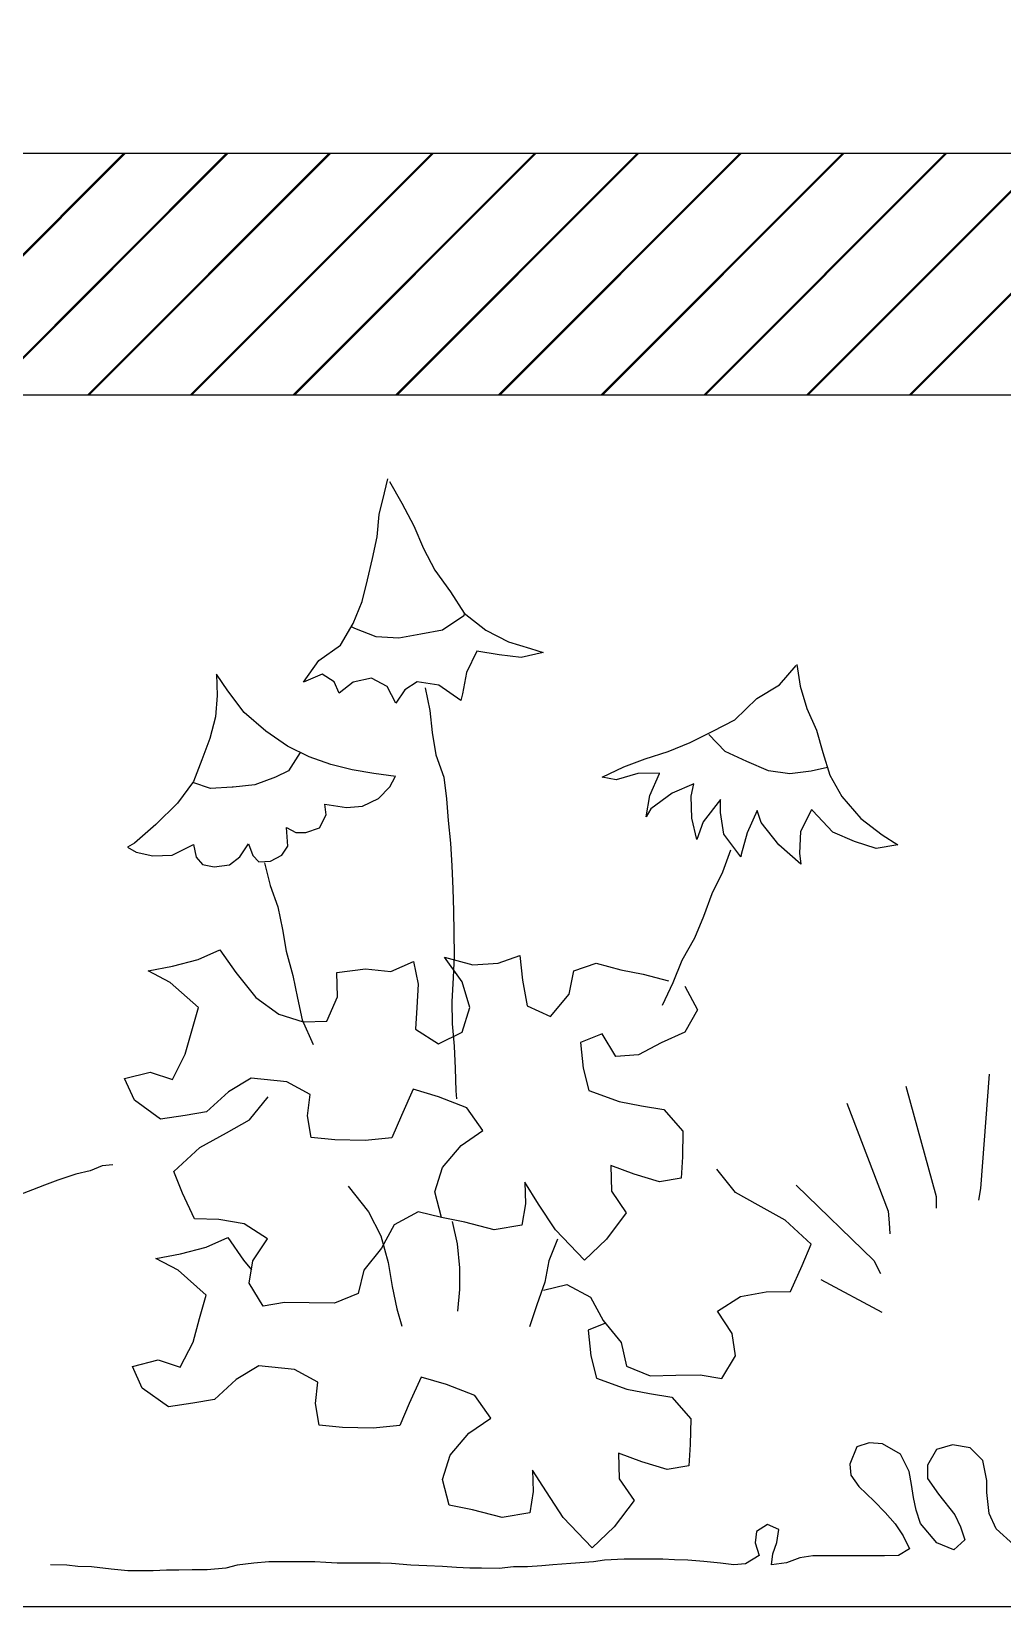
# Model space of a CAD drawing. Header units: inches. Extents: x 0.9 to 45.9, y 0.4 to 30.4.
# Drawn here: x 21.1909 to 21.4583, y 24.5816 to 25.0152 of the extents above; entities that cross this region are included whole.
import ezdxf

# ---------------------------------------------------------------- set-up
doc = ezdxf.new("R2010")
doc.units = ezdxf.units.IN
doc.header["$MEASUREMENT"] = 0
doc.linetypes.add('CONTINUA', pattern=[0])
doc.layers.add('MUROS', color=9, linetype='Continuous')
doc.layers.add('Vegetación', color=3, linetype='CONTINUA')

# ---------------------------------------------------------------- blocks, each defined once
blk = doc.blocks.new('Planta_000A')
at = {"layer": 'Vegetación', "linetype": 'Continuous'}
for p, q in [((398.2627229151487, 197.4435016123566), (398.2610738991491, 197.450097676357)), ((398.2602493911502, 197.4488609143568), (398.2544778361491, 197.4386919833573)), ((398.2651964391491, 197.4333326813571), (398.2627229151487, 197.4435016123566)), ((398.2544778361491, 197.4386919833573), (398.2489811161497, 197.4281107973579)), ((398.2489811161497, 197.4281107973579), (398.2444463221502, 197.4175296123571)), ((398.2661583651492, 197.4228889143573), (398.2651964391491, 197.4333326813571)), ((398.26821963515, 197.4128574003584), (398.2661583651492, 197.4228889143573)), ((398.2444463221502, 197.4175296123571), (398.2390870211487, 197.4073606813576)), ((398.2706931591487, 197.4028258873581), (398.26821963515, 197.4128574003584)), ((398.2390870211487, 197.4073606813576), (398.2316664491493, 197.3971917493577)), ((398.2731666831489, 197.3926569553582), (398.2706931591487, 197.4028258873581)), ((398.2316664491493, 197.3971917493577), (398.2253452221497, 197.3871602363574)), ((398.2772892221485, 197.3823506063576), (398.2731666831489, 197.3926569553582)), ((398.2253452221497, 197.3871602363574), (398.2151762901496, 197.3791899923576)), ((398.2253452221497, 197.3871602363574), (398.2254826401489, 197.3859234743572)), ((398.2254826401489, 197.3859234743572), (398.2355141531491, 197.3791899923576)), ((398.2151762901496, 197.3791899923576), (398.2045951051488, 197.3736932733568)), ((398.2355141531491, 197.3791899923576), (398.2456830841487, 197.3772661403577)), ((398.2456830841487, 197.3772661403577), (398.2559894341496, 197.375479706357)), ((398.2559894341496, 197.375479706357), (398.2665706191485, 197.3760293783575)), ((398.2665706191485, 197.3760293783575), (398.2766021321488, 197.3800145003583)), ((398.2766021321488, 197.3800145003583), (398.2781137301491, 197.380701590358)), ((398.2833356141484, 197.3721816753563), (398.2772892221485, 197.3823506063576)), ((398.1942887551497, 197.3706700773577), (398.1882423641484, 197.3687462253578)), ((398.1882423641484, 197.3687462253578), (398.198548713149, 197.3664101193567)), ((398.2045951051488, 197.3736932733568), (398.1942887551497, 197.3706700773577)), ((398.2088550621495, 197.3676468813568), (398.2194362481489, 197.3694333153575)), ((398.2194362481489, 197.3694333153575), (398.2242458781487, 197.3594018013568)), ((398.2935045451499, 197.3650359393572), (398.2833356141484, 197.3721816753563)), ((398.0693163871486, 197.3630767573572), (398.0678642031501, 197.3529431563579)), ((398.0774834621491, 197.3536302463576), (398.0696506371489, 197.3626998333578)), ((398.198548713149, 197.3664101193567), (398.2088550621495, 197.3676468813568)), ((398.3006502811488, 197.3548670083578), (398.2935045451499, 197.3650359393572)), ((398.0882020661495, 197.3471716003582), (398.0774834621491, 197.3536302463576)), ((398.2242458781487, 197.3594018013568), (398.2261697291498, 197.3493702883565)), ((398.2268568191496, 197.3462096743564), (398.2371631691488, 197.3534928283584)), ((398.2371631691488, 197.3534928283584), (398.2473321001502, 197.355004426357)), ((398.2473321001502, 197.355004426357), (398.2531036561497, 197.3512941403564)), ((398.2614861531487, 197.3528057383568), (398.2687693071487, 197.3566534423584)), ((398.2687693071487, 197.3566534423584), (398.2772892221485, 197.3548670083578)), ((398.2772892221485, 197.3548670083578), (398.2838852861489, 197.3496451243568)), ((398.2838852861489, 197.3496451243568), (398.2862213921501, 197.355004426357)), ((398.2862213921501, 197.355004426357), (398.2918555301487, 197.3585772933579)), ((398.2918555301487, 197.3585772933579), (398.3006502811488, 197.3548670083578)), ((398.3361856701497, 197.3507365373584), (398.3413876361494, 197.3586328553569)), ((398.3413876361494, 197.3586328553569), (398.3410941921495, 197.3485490433572)), ((398.0678642031501, 197.3529431563579), (398.06470358915, 197.3424993883577)), ((398.0983709971489, 197.3372775053571), (398.0882020661495, 197.3471716003582)), ((398.2261697291498, 197.3493702883565), (398.2268568191496, 197.3462096743564)), ((398.2435680141491, 197.3521363843569), (398.2414529011487, 197.3416337513567)), ((398.2531036561497, 197.3512941403564), (398.257363614149, 197.3449729123581)), ((398.257363614149, 197.3449729123581), (398.2614861531487, 197.3528057383568)), ((398.32839605915, 197.3405993723567), (398.3361856701497, 197.3507365373584)), ((398.3410941921495, 197.3485490433572), (398.3418944941488, 197.3385452623583)), ((398.06470358915, 197.3424993883577), (398.0601687951487, 197.3323304573564)), ((398.2414529011487, 197.3416337513567), (398.2403588761492, 197.3312040523573)), ((398.3182588941484, 197.3319561053571), (398.32839605915, 197.3405993723567)), ((398.0601687951487, 197.3323304573564), (398.0571456001501, 197.3218866903584)), ((398.1088147641488, 197.3319182033569), (398.0983709971489, 197.3372775053571)), ((398.11939595015, 197.3265589013567), (398.1088147641488, 197.3319182033569)), ((398.3082017601494, 197.3248867663564), (398.3182588941484, 197.3319561053571)), ((398.3418944941488, 197.3385452623583), (398.3444821391488, 197.3285148043573)), ((398.1029057911485, 197.3222989443579), (398.1106011981495, 197.3302691873573)), ((398.1297022991487, 197.3222989443579), (398.11939595015, 197.3265589013567)), ((398.2403588761492, 197.3312040523573), (398.2386084371494, 197.3208472883575)), ((398.2980379181492, 197.3198181843577), (398.3082017601494, 197.3248867663564)), ((398.3444821391488, 197.3285148043573), (398.3482435611488, 197.3184043163578)), ((398.0571456001501, 197.3218866903584), (398.05398498615, 197.3113055043572)), ((398.0827053461501, 197.3133667743563), (398.0928742771496, 197.3177641503566)), ((398.0928742771496, 197.3177641503566), (398.1029057911485, 197.3222989443579)), ((398.1404209031491, 197.3188634943576), (398.1297022991487, 197.3222989443579)), ((398.1504524161494, 197.315153208357), (398.1404209031491, 197.3188634943576)), ((398.2386084371494, 197.3208472883575), (398.2348158201487, 197.3103446543568)), ((398.2878740761492, 197.316216823357), (398.2980379181492, 197.3198181843577)), ((398.3022795211502, 197.321925647358), (398.3076415481493, 197.3133357343572)), ((398.3482435611488, 197.3184043163578), (398.3521650431496, 197.3083205053566)), ((398.05398498615, 197.3113055043572), (398.0482134301484, 197.301273991357)), ((398.0550437201484, 197.314849962358), (398.0626423191491, 197.3132293563571)), ((398.0626423191491, 197.3132293563571), (398.0726738331498, 197.3118551763576)), ((398.0726738331498, 197.3118551763576), (398.0827053461501, 197.3133667743563)), ((398.1338248391487, 197.3119925943569), (398.1336874211495, 197.3122674303571)), ((398.1336874211495, 197.3122674303571), (398.143856352149, 197.312130012358)), ((398.138222215149, 197.3018236633574), (398.1338248391487, 197.3119925943569)), ((398.143856352149, 197.312130012358), (398.1540252841489, 197.3091068163571)), ((398.1606213471489, 197.3103435783573), (398.1504524161494, 197.315153208357)), ((398.1540252841489, 197.3091068163571), (398.1606213471489, 197.3103435783573)), ((398.2348158201487, 197.3103446543568), (398.2336488601499, 197.3002066963576)), ((398.2573825521496, 197.3106413823584), (398.2675997471499, 197.312028573358)), ((398.260210287149, 197.3057862143573), (398.2577293491497, 197.310561352358)), ((398.2675997471499, 197.312028573358), (398.27784361815, 197.3138159153563)), ((398.27784361815, 197.3138159153563), (398.2878740761492, 197.316216823357)), ((398.3076415481493, 197.3133357343572), (398.3137238471493, 197.3102945843579)), ((398.3137238471493, 197.3102945843579), (398.3234341841502, 197.3066932233573)), ((398.1189836961487, 197.301411409358), (398.1176095161493, 197.3071829653576)), ((398.1176095161493, 197.3071829653576), (398.1277784471489, 197.3027855893574)), ((398.1277784471489, 197.3027855893574), (398.1378099611495, 197.2955024353573)), ((398.1400086491496, 197.2917921493567), (398.138222215149, 197.3018236633574)), ((398.2654122531487, 197.3003708333576), (398.260210287149, 197.3057862143573)), ((398.3234341841502, 197.3066932233573), (398.3335980251499, 197.3055994763576)), ((398.3335980251499, 197.3055994763576), (398.3341315601494, 197.3056261533578)), ((398.3341315601494, 197.3056261533578), (398.3441620181487, 197.3050392653581)), ((398.3441620181487, 197.3050392653581), (398.3524584871495, 197.307786970357)), ((398.3521650431496, 197.3083205053566), (398.3597412401498, 197.2981833403568)), ((398.0482134301484, 197.301273991357), (398.0394186791484, 197.2909676413578)), ((398.0524733881495, 197.2846464143581), (398.0620926471486, 197.2946779273583)), ((398.0620926471486, 197.2946779273583), (398.0625049011499, 197.2950901813578)), ((398.0625049011499, 197.2950901813578), (398.067726785149, 197.2849212503565)), ((398.0861407961486, 197.2890437903583), (398.0879272301493, 197.2946779273583)), ((398.0879272301493, 197.2946779273583), (398.0927368591487, 197.2842341603568)), ((398.1052418971497, 197.2938534193576), (398.1051044791486, 197.2998998113575)), ((398.1051044791486, 197.2998998113575), (398.11334955815, 197.2894560443578)), ((398.1185714421492, 197.291105059357), (398.1189836961487, 197.301411409358)), ((398.1378099611495, 197.2955024353573), (398.1400086491496, 197.2917921493567)), ((398.2336488601499, 197.3002066963576), (398.2327736411492, 197.2899958023567)), ((398.2729350971488, 197.2967961493573), (398.2654122531487, 197.3003708333576)), ((398.2805112931485, 197.2961825843572), (398.2729350971488, 197.2967961493573)), ((398.2905684281498, 197.2977565123578), (398.2805112931485, 197.2961825843572)), ((398.2900348931501, 197.292714606357), (398.2905684281498, 197.2977565123578)), ((398.3597412401498, 197.2981833403568), (398.3698250511491, 197.2880995293576)), ((398.0394186791484, 197.2909676413578), (398.0293871651496, 197.2832722343568)), ((398.0777582981493, 197.2786000223563), (398.0861407961486, 197.2890437903583)), ((398.10359288115, 197.2836844883563), (398.1052418971497, 197.2938534193576)), ((398.11334955815, 197.2894560443578), (398.1162353361499, 197.2810735463567)), ((398.1162353361499, 197.2810735463567), (398.1185714421492, 197.291105059357)), ((398.2327736411492, 197.2899958023567), (398.2316796171501, 197.2794202333566)), ((398.2931293961494, 197.286578954357), (398.2900348931501, 197.292714606357)), ((398.3698250511491, 197.2880995293576), (398.3798821861485, 197.2793762323576)), ((398.0293871651496, 197.2832722343568), (398.0219665941488, 197.2786000223563)), ((398.0322729431493, 197.2769510063567), (398.0423044561496, 197.2802490383578)), ((398.0423044561496, 197.2802490383578), (398.0524733881495, 197.2846464143581)), ((398.067726785149, 197.2849212503565), (398.0681390391485, 197.2747523183566)), ((398.0927368591487, 197.2842341603568), (398.0954852191492, 197.2740652283569)), ((398.0956226371484, 197.2731033033574), (398.10359288115, 197.2836844883563)), ((398.2995051391492, 197.2843647843578), (398.2931293961494, 197.286578954357)), ((398.3041735701493, 197.2844181373579), (398.2995051391492, 197.2843647843578)), ((398.3085752341496, 197.2867656913581), (398.3041735701493, 197.2844181373579)), ((398.3079349921493, 197.2780957483569), (398.3085752341496, 197.2867656913581)), ((398.0219665941488, 197.2786000223563), (398.0322729431493, 197.2769510063567)), ((398.0674519491488, 197.269667853357), (398.0777582981493, 197.2786000223563)), ((398.0681390391485, 197.2747523183566), (398.0674519491488, 197.269667853357)), ((398.0954852191492, 197.2740652283569), (398.0956226371484, 197.2731033033574)), ((398.1004578341502, 197.2761178683572), (398.1041612601487, 197.2659035783576)), ((398.2316796171501, 197.2794202333566), (398.2310961371488, 197.2687717303574)), ((398.3107360511488, 197.2738274683574), (398.3079349921493, 197.2780957483569)), ((398.3161247541497, 197.271026409358), (398.3107360511488, 197.2738274683574)), ((398.3243145161498, 197.2736140543579), (398.3215134581489, 197.2707596413579)), ((398.32636862615, 197.2791628183581), (398.3243145161498, 197.2736140543579)), ((398.3304501691484, 197.2730538423579), (398.32636862615, 197.2791628183581)), ((398.3352519841494, 197.2692123903575), (398.3304501691484, 197.2730538423579)), ((398.3510179431498, 197.2728937813567), (398.348003470149, 197.2693991273566)), ((398.3522183971502, 197.2787893433574), (398.3510179431498, 197.2728937813567)), ((398.3622221781491, 197.2738274683574), (398.3522183971502, 197.2787893433574)), ((398.3712122421487, 197.2734273163581), (398.3622221781491, 197.2738274683574)), ((398.3790018531502, 197.2752680123571), (398.3712122421487, 197.2734273163581)), ((398.3832167801496, 197.2775622133572), (398.3790018531502, 197.2752680123571)), ((398.3798821861485, 197.2793762323576), (398.3832167801496, 197.2775622133572)), ((398.1041612601487, 197.2659035783576), (398.1091788061489, 197.2556892883581)), ((398.2310961371488, 197.2687717303574), (398.2305855921488, 197.257977356357)), ((398.3215134581489, 197.2707596413579), (398.3161247541497, 197.271026409358)), ((398.3189399301494, 197.270246586358), (398.3162715551492, 197.259669201357)), ((398.3425614131495, 197.2682787043572), (398.3352519841494, 197.2692123903575)), ((398.348003470149, 197.2693991273566), (398.3425614131495, 197.2682787043572)), ((398.2305855921488, 197.257977356357), (398.2303667871486, 197.2477664623579)), ((398.3162715551492, 197.259669201357), (398.3126374381494, 197.2495518013579)), ((398.1091788061489, 197.2556892883581), (398.1131808971488, 197.2451166013574)), ((398.1131808971488, 197.2451166013574), (398.1174219181497, 197.2349620443578)), ((398.2303667871486, 197.2477664623579), (398.2302209171497, 197.237555568357)), ((398.3126374381494, 197.2495518013579), (398.3104473571486, 197.2389835703575)), ((398.2302209171497, 197.237555568357), (398.2300021131498, 197.226761195357)), ((398.3104473571486, 197.2389835703575), (398.3087264151502, 197.2289027873571)), ((398.1174219181497, 197.2349620443578), (398.1232757211485, 197.2245088233571)), ((398.3087264151502, 197.2289027873571), (398.3055980531492, 197.2173596603565)), ((398.3398155051503, 197.2294977933574), (398.3323641931486, 197.2188288693573)), ((398.3499512131486, 197.2249070893571), (398.3398155051503, 197.2294977933574)), ((398.1232757211485, 197.2245088233571), (398.1274570091493, 197.2139361373569)), ((398.1633800521496, 197.2232502253568), (398.1519559271485, 197.2201607683578)), ((398.1739757451498, 197.2196252623574), (398.1633800521496, 197.2232502253568)), ((398.1991971561486, 197.2268065333569), (398.1979819701494, 197.2153000223584)), ((398.2093145561496, 197.223172416357), (398.1991971561486, 197.2268065333569)), ((398.2212902061485, 197.2224446773575), (398.2093145561496, 197.223172416357)), ((398.2346183521488, 197.2260490443582), (398.2212902061485, 197.2224446773575)), ((398.2262287601491, 197.2144052243579), (398.2346183521488, 197.2260490443582)), ((398.2300021131498, 197.226761195357), (398.2304397221499, 197.2164044313571)), ((398.2490129331483, 197.2239321943575), (398.2468228521495, 197.2133639623566)), ((398.2596269341495, 197.2193506433572), (398.2490129331483, 197.2239321943575)), ((398.3619726331501, 197.2217878823571), (398.3499512131486, 197.2249070893571)), ((398.3734974521496, 197.219616108357), (398.3619726331501, 197.2217878823571)), ((398.1274570091493, 197.2139361373569), (398.1325342881493, 197.2034231843567)), ((398.1414700811486, 197.2180462063583), (398.1295676621497, 197.2149475953569)), ((398.1519559271485, 197.2201607683578), (398.1414700811486, 197.2180462063583)), ((398.1760994611498, 197.208661122358), (398.1739757451498, 197.2196252623574)), ((398.1979819701494, 197.2153000223584), (398.1958193501499, 197.2032969103579)), ((398.2226312591495, 197.2023746503577), (398.2262287601491, 197.2144052243579)), ((398.2304397221499, 197.2164044313571), (398.2310961371488, 197.205245383358)), ((398.2468228521495, 197.2133639623566), (398.247511686149, 197.2023723613578)), ((398.2715659691487, 197.2205360803577), (398.2596269341495, 197.2193506433572)), ((398.2849948081487, 197.2188792153569), (398.2715659691487, 197.2205360803577)), ((398.28473620915, 197.2073910123576), (398.2849948081487, 197.2188792153569)), ((398.3055980531492, 197.2173596603565), (398.3034079721485, 197.2067914293579)), ((398.3323641931486, 197.2188288693573), (398.3230180141501, 197.2071667413579)), ((398.3499031551485, 197.2024181313568), (398.3630756841496, 197.214153490358)), ((398.3630756841496, 197.214153490358), (398.3734974521496, 197.219616108357)), ((398.1219607331489, 197.2124096643578), (398.1159534551492, 197.2012899073574)), ((398.1849101341497, 197.1983034323579), (398.1760994611498, 197.208661122358)), ((398.2897388411486, 197.1960035033584), (398.28473620915, 197.2073910123576)), ((398.3034079721485, 197.2067914293579), (398.3012087361487, 197.1967014913565)), ((398.3230180141501, 197.2071667413579), (398.3121637221495, 197.1993035013579)), ((398.1159534551492, 197.2012899073574), (398.1218943671495, 197.1908772933579)), ((398.1958193501499, 197.2032969103579), (398.1849101341497, 197.1983034323579)), ((398.2261990101499, 197.1909596783584), (398.2226312591495, 197.2023746503577)), ((398.2310961371488, 197.205245383358), (398.2310232021493, 197.1948156843568)), ((398.247511686149, 197.2023723613578), (398.2481822131497, 197.1923373473578)), ((398.3121637221495, 197.1993035013579), (398.3007487501484, 197.1957357503574)), ((398.3529834581489, 197.1914722993565), (398.3499031551485, 197.2024181313568)), ((398.2310232021493, 197.1948156843568), (398.2300750481493, 197.1843130513584)), ((398.2481822131497, 197.1923373473578), (398.2373096131498, 197.1854306953568)), ((398.3007487501484, 197.1957357503574), (398.2897388411486, 197.1960035033584)), ((398.3012087361487, 197.1967014913565), (398.2961672001486, 197.1851217493581)), ((398.3560637611493, 197.1805264683566), (398.3529834581489, 197.1914722993565)), ((398.1218943671495, 197.1908772933579), (398.1329958151484, 197.1858266033573)), ((398.1329958151484, 197.1858266033573), (398.1436281241488, 197.1802884653584)), ((398.15416889415, 197.1795332653577), (398.1606636191493, 197.1901838813569)), ((398.1606636191493, 197.1901838813569), (398.1707901721486, 197.1860714713579)), ((398.1707901721486, 197.1860714713579), (398.1695841391495, 197.1740866673567)), ((398.2373096131498, 197.1854306953568), (398.2261990101499, 197.1909596783584)), ((398.2300750481493, 197.1843130513584), (398.2295645031493, 197.1738833523571)), ((398.1436281241488, 197.1802884653584), (398.15416889415, 197.1795332653577)), ((398.3620321341489, 197.1686789733571), (398.3560637611493, 197.1805264683566)), ((397.9792686241502, 197.1711583643568), (397.9833125461494, 197.117720821357)), ((398.1695841391495, 197.1740866673567), (398.1669157641493, 197.1635092813571)), ((398.2295645031493, 197.1738833523571), (398.2292727631497, 197.1634536533579)), ((398.3084632391485, 197.1676537313573), (398.3251760571486, 197.1694090003579)), ((398.3251760571486, 197.1694090003579), (398.3358266731497, 197.1629142753567)), ((398.3724905171487, 197.1722284153578), (398.3620321341489, 197.1686789733571)), ((398.3845119381488, 197.1691092083578), (398.3724905171487, 197.1722284153578)), ((398.3799212341485, 197.158973501358), (398.3845119381488, 197.1691092083578)), ((398.018263587149, 197.165670184358), (398.0041098601499, 197.1139657513572)), ((398.1669157641493, 197.1635092813571), (398.1526584921497, 197.1584517263577)), ((398.2292727631497, 197.1634536533579), (398.2289810231498, 197.1596610353566)), ((398.2373073241499, 197.1605502683573), (398.2492005891502, 197.1641271733565)), ((398.2492005891502, 197.1641271733565), (398.254699822149, 197.1517922303569)), ((398.2975723311495, 197.1617036653583), (398.3084632391485, 197.1676537313573)), ((398.2987211511493, 197.1516778063573), (398.2975723311495, 197.1617036653583)), ((398.3358266731497, 197.1629142753567), (398.346053920149, 197.1535406343568)), ((398.0459933391496, 197.1575823403577), (398.0266402831487, 197.107033313357)), ((398.1316776471497, 197.1547008963566), (398.1227823001493, 197.1444828043563)), ((398.1421726471501, 197.1563371643565), (398.1316776471497, 197.1547008963566)), ((398.1526584921497, 197.1584517263577), (398.1421726471501, 197.1563371643565)), ((398.2165553271491, 197.1448420963565), (398.2240066401494, 197.1555110213571)), ((398.2240066401494, 197.1555110213571), (398.2373073241499, 197.1605502683573)), ((398.3260296621495, 197.1498081123568), (398.317209835149, 197.1606440963582)), ((398.3676503681484, 197.1501262123579), (398.3799212341485, 197.158973501358)), ((398.254699822149, 197.1517922303569), (398.2592058531494, 197.1413521543577)), ((398.297000209149, 197.1415970223564), (398.2987211511493, 197.1516778063573)), ((398.3366711251485, 197.143791681357), (398.3260296621495, 197.1498081123568)), ((398.346053920149, 197.1535406343568), (398.3561347041498, 197.1518196923566)), ((398.3561347041498, 197.1518196923566), (398.3676503681484, 197.1501262123579)), ((398.1227823001493, 197.1444828043563), (398.1230111481484, 197.132525461358)), ((398.2267368041497, 197.1378599233571), (398.2165553271491, 197.1448420963565)), ((398.2592058531494, 197.1413521543577), (398.2716689511501, 197.1401552753573)), ((398.2716689511501, 197.1401552753573), (398.2860177621489, 197.1404298943575)), ((398.2860177621489, 197.1404298943575), (398.297000209149, 197.1415970223564)), ((398.3492440701496, 197.1368552783565), (398.3366711251485, 197.143791681357)), ((398.1230111481484, 197.132525461358), (398.1236816751492, 197.1224904473579)), ((398.23554747815, 197.127502233357), (398.2267368041497, 197.1378599233571)), ((398.3614211081486, 197.1256050773567), (398.3492440701496, 197.1368552783565)), ((398.0981211951487, 197.1158392363572), (398.1069410231497, 197.1266752203568)), ((398.1456557231497, 197.1243464103567), (398.1565832471489, 197.1283833003576)), ((398.1565832471489, 197.1283833003576), (398.156333802149, 197.1164168043573)), ((398.2391152291486, 197.1160872623581), (398.23554747815, 197.127502233357)), ((398.3573086971493, 197.1154785243575), (398.3614211081486, 197.1256050773567)), ((398.3899424341502, 197.1288180933584), (398.3950063221485, 197.1282554393578)), ((398.3950063221485, 197.1282554393578), (398.4006328651497, 197.1260048223571)), ((398.4006328651497, 197.1260048223571), (398.4073847161501, 197.1243168593568)), ((397.9833125461494, 197.117720821357), (397.9841791001484, 197.1122326413565)), ((398.0696791691491, 197.1191650793584), (398.0332838691495, 197.0839251863576)), ((398.1236816751492, 197.1224904473579), (398.1337624581495, 197.1207695053576)), ((398.1337624581495, 197.1207695053576), (398.1456557231497, 197.1243464103567)), ((398.1904208101489, 197.110370622358), (398.1969246891488, 197.120542945358)), ((398.1969246891488, 197.120542945358), (398.1966386281485, 197.1104896233568)), ((398.2797627461489, 197.1187828983579), (398.2701434871499, 197.1066901153567)), ((398.4073847161501, 197.1243168593568), (398.415824530149, 197.1215035883574)), ((398.415824530149, 197.1215035883574), (398.4220137271488, 197.1192529713584)), ((398.4220137271488, 197.1192529713584), (398.4276402691496, 197.1170023543577)), ((398.0041098601499, 197.1139657513572), (398.0041098601499, 197.1084775713566)), ((398.0874797331501, 197.1098228053574), (398.0981211951487, 197.1158392363572)), ((398.156333802149, 197.1164168043573), (398.1493516291497, 197.1062353273568)), ((398.1825186661493, 197.0982576623568), (398.1904208101489, 197.110370622358)), ((398.1966386281485, 197.1104896233568), (398.1982657421497, 197.1004729173578)), ((398.23599602115, 197.104065841358), (398.2391152291486, 197.1160872623581)), ((398.3517980211502, 197.1034113343571), (398.3573086971493, 197.1154785243575)), ((398.4276402691496, 197.1170023543577), (398.4338294661495, 197.1147517373569)), ((398.0266402831487, 197.107033313357), (398.0260625801486, 197.1015451333583)), ((398.0627297501499, 197.0916362023576), (398.0749067871485, 197.1028864023569)), ((398.0749067871485, 197.1028864023569), (398.0874797331501, 197.1098228053574)), ((398.1493516291497, 197.1062353273568), (398.1586772121493, 197.0939736153573)), ((398.2250318821491, 197.1019421263567), (398.23599602115, 197.104065841358)), ((398.23599602115, 197.104065841358), (398.2469510071489, 197.1066678513574)), ((398.2469510071489, 197.1066678513574), (398.2580707631489, 197.1006605733577)), ((398.2701434871499, 197.1066901153567), (398.2643719311484, 197.0954218393576)), ((398.3283982461501, 197.1010496163576), (398.34031897315, 197.1031916393581)), ((398.34031897315, 197.1031916393581), (398.3517980211502, 197.1034113343571)), ((398.0260625801486, 197.1015451333583), (398.0257737281493, 197.0963458043583)), ((398.1689136131494, 197.0841216803578), (398.1825186661493, 197.0982576623568)), ((398.1982657421497, 197.1004729173578), (398.2112254421492, 197.0983286053574)), ((398.2112254421492, 197.0983286053574), (398.2250318821491, 197.1019421263567)), ((398.2309793591496, 197.1021553213572), (398.2286432531483, 197.091711553357)), ((398.2580707631489, 197.1006605733577), (398.2640208281493, 197.0897696653569)), ((398.2643719311484, 197.0954218393576), (398.2609364811499, 197.083054220358)), ((398.3175256461502, 197.094142963358), (398.3283982461501, 197.1010496163576)), ((398.0668421601488, 197.0815096483579), (398.0627297501499, 197.0916362023576)), ((398.1586772121493, 197.0939736153573), (398.1689136131494, 197.0841216803578)), ((398.1815088821488, 197.0939102413572), (398.1856314221488, 197.0837413103577)), ((398.2286432531483, 197.091711553357), (398.2275439091493, 197.0804432783584)), ((398.2640208281493, 197.0897696653569), (398.2723532081502, 197.0794028213581)), ((398.3244231441488, 197.0837486573577), (398.3175256461502, 197.094142963358)), ((398.33616190615, 197.0947142073578), (398.3287105941483, 197.0840452833575)), ((398.3462976141484, 197.0901235033575), (398.33616190615, 197.0947142073578)), ((398.3583190341499, 197.0870042963574), (398.3462976141484, 197.0901235033575)), ((398.0332838691495, 197.0839251863576), (398.0301065021496, 197.0778593033569)), ((398.0723528361498, 197.0694424583575), (398.0668421601488, 197.0815096483579)), ((398.1856314221488, 197.0837413103577), (398.1875552741487, 197.0737097963569)), ((398.2275439091493, 197.0804432783584), (398.2275439091493, 197.0704117653581)), ((398.2609364811499, 197.083054220358), (398.2591500471492, 197.0717859453575)), ((398.3260594121487, 197.0732536573573), (398.3244231441488, 197.0837486573577)), ((398.3287105941483, 197.0840452833575), (398.3250826831493, 197.0795183883578)), ((398.3698438531493, 197.0848325223573), (398.3583190341499, 197.0870042963574)), ((398.359422084149, 197.0793699053569), (398.3698438531493, 197.0848325223573)), ((398.0581251061496, 197.0749707873578), (398.0295287991496, 197.059661653358)), ((398.1875552741487, 197.0737097963569), (398.1912655601493, 197.063128611358)), ((398.2723532081502, 197.0794028213581), (398.2749552181497, 197.0684478353573)), ((398.3195646871493, 197.0626030413582), (398.3260594121487, 197.0732536573573)), ((398.3462495551496, 197.0676345453571), (398.359422084149, 197.0793699053569)), ((398.0838318851486, 197.0692227643571), (398.0723528361498, 197.0694424583575)), ((398.0957526121486, 197.067080740358), (398.0838318851486, 197.0692227643571)), ((398.1066252121483, 197.0601740883571), (398.0957526121486, 197.067080740358)), ((398.1660800941493, 197.0666916973564), (398.1601300291488, 197.0558007903578)), ((398.1771998511497, 197.0726989753579), (398.1660800941493, 197.0666916973564)), ((398.18815483615, 197.0700969663571), (398.1771998511497, 197.0726989753579)), ((398.2275439091493, 197.0704117653581), (398.2285058351493, 197.0602428333581)), ((398.2591500471492, 197.0717859453575), (398.2568139421486, 197.0612047593581)), ((398.2749552181497, 197.0684478353573), (398.2860475121499, 197.063875439358)), ((398.3493298581501, 197.0566887143572), (398.3462495551496, 197.0676345453571)), ((398.0997277131493, 197.0497797813582), (398.1066252121483, 197.0601740883571)), ((398.1912655601493, 197.063128611358), (398.1947010091492, 197.0528222623574)), ((398.2568139421486, 197.0612047593581), (398.2544778361491, 197.0532345163569)), ((398.2860475121499, 197.063875439358), (398.2980048551502, 197.0641042883576)), ((398.2980048551502, 197.0641042883576), (398.3094839041489, 197.0643239833584)), ((398.3094839041489, 197.0643239833584), (398.3195646871493, 197.0626030413582)), ((398.1601300291488, 197.0558007903578), (398.1517976491498, 197.0454339453566)), ((398.1591195641497, 197.054543606358), (398.1671365731484, 197.0512878853583)), ((398.1671365731484, 197.0512878853583), (398.1659305401493, 197.039303081357)), ((398.3524101611486, 197.0457428823569), (398.3493298581501, 197.0566887143572)), ((398.0980914451495, 197.0392847823563), (398.0997277131493, 197.0497797813582)), ((398.1517976491498, 197.0454339453566), (398.149195640149, 197.0344789603582)), ((398.3583785351486, 197.0338953873574), (398.3524101611486, 197.0457428823569)), ((398.1045861701489, 197.0286341653568), (398.0980914451495, 197.0392847823563)), ((398.1659305401493, 197.039303081357), (398.163262165149, 197.0287256963579)), ((398.3688369181504, 197.0374448303568), (398.3583785351486, 197.0338953873574)), ((398.3808583391485, 197.0343256223563), (398.3688369181504, 197.0374448303568)), ((398.1146669541497, 197.030355107357), (398.1045861701489, 197.0286341653568)), ((398.1261460031485, 197.030135412358), (398.1146669541497, 197.030355107357)), ((398.13810334515, 197.0299065633584), (398.1261460031485, 197.030135412358)), ((398.149195640149, 197.0344789603582), (398.13810334515, 197.0299065633584)), ((398.2336537251497, 197.0257666823576), (398.2455469901498, 197.0293435873568)), ((398.2455469901498, 197.0293435873568), (398.2510462231486, 197.0170086443572)), ((398.2939187321492, 197.0269200803572), (398.3048096401502, 197.0328701453577)), ((398.3048096401502, 197.0328701453577), (398.3215224571497, 197.0346254143582)), ((398.3215224571497, 197.0346254143582), (398.3321730741493, 197.0281306893571)), ((398.3762676341497, 197.0241899153584), (398.3808583391485, 197.0343256223563)), ((398.1385190481499, 197.0215535783568), (398.1280240481493, 197.0199173113573)), ((398.1490048931493, 197.023668140358), (398.1385190481499, 197.0215535783568)), ((398.163262165149, 197.0287256963579), (398.1490048931493, 197.023668140358)), ((398.2203530411492, 197.0207274353574), (398.2336537251497, 197.0257666823576)), ((398.295067552149, 197.0168942203576), (398.2939187321492, 197.0269200803572)), ((398.3321730741493, 197.0281306893571), (398.3424003211487, 197.0187570483572)), ((398.36399676915, 197.0153426263564), (398.3762676341497, 197.0241899153584)), ((398.1280240481493, 197.0199173113573), (398.1191287001486, 197.0096992183566)), ((398.2129017281488, 197.0100585103568), (398.2203530411492, 197.0207274353574)), ((398.2510462231486, 197.0170086443572), (398.255552254149, 197.006568568358)), ((398.2933466101488, 197.0068134363568), (398.295067552149, 197.0168942203576)), ((398.3424003211487, 197.0187570483572), (398.3524811051495, 197.0170361063569)), ((398.3524811051495, 197.0170361063569), (398.36399676915, 197.0153426263564)), ((398.1191287001486, 197.0096992183566), (398.11935754915, 196.9977418753583)), ((398.2230832051493, 197.0030763373574), (398.2129017281488, 197.0100585103568)), ((398.2823641631487, 197.0056463083578), (398.2933466101488, 197.0068134363568)), ((398.2318938791498, 196.9927186473573), (398.2230832051493, 197.0030763373574)), ((398.255552254149, 197.006568568358), (398.2680153521499, 197.005371690358)), ((398.2680153521499, 197.005371690358), (398.2823641631487, 197.0056463083578)), ((397.9822180711502, 196.9901682613576), (397.9880583261486, 196.9962421263567)), ((397.9880583261486, 196.9962421263567), (397.9964682931488, 196.9976437873569)), ((397.9964682931488, 196.9976437873569), (398.00394381915, 196.9953076853576)), ((398.00394381915, 196.9953076853576), (398.0081488031493, 196.988065769357)), ((398.0167923801484, 196.9850288363572), (398.0207637531486, 196.9932051933568)), ((398.0207637531486, 196.9932051933568), (398.0291737211494, 196.9981110073581)), ((398.0291737211494, 196.9981110073581), (398.035481196149, 196.9985782283579)), ((398.035481196149, 196.9985782283579), (398.0413214511493, 196.9967093463578)), ((398.0413214511493, 196.9967093463578), (398.0445919931492, 196.9885329893581)), ((398.11935754915, 196.9977418753583), (398.1200280761489, 196.9877068613564)), ((398.1420021241495, 196.9895628243571), (398.1529296481486, 196.9935997143579)), ((398.1529296481486, 196.9935997143579), (398.1526802031488, 196.9816332183577)), ((398.2354616291498, 196.9813036763584), (398.2318938791498, 196.9927186473573)), ((397.9803491901487, 196.9808238533582), (397.9822180711502, 196.9901682613576)), ((398.0081488031493, 196.988065769357), (398.0081488031493, 196.9817582933569)), ((398.0156243291487, 196.9789549713564), (398.0167923801484, 196.9850288363572)), ((398.0445919931492, 196.9885329893581), (398.0441247731499, 196.9833935653582)), ((398.1200280761489, 196.9877068613564), (398.1301088591493, 196.9859859193579)), ((398.1301088591493, 196.9859859193579), (398.1420021241495, 196.9895628243571)), ((398.1867672111487, 196.9755870363583), (398.1932710901485, 196.9857593593583)), ((398.1932710901485, 196.9857593593583), (398.1929850291502, 196.9757060373572)), ((397.9803491901487, 196.9752172083567), (397.9803491901487, 196.9808238533582)), ((398.0081488031493, 196.9817582933569), (398.0030093791495, 196.9745163773581)), ((398.0146898881496, 196.9728811063573), (398.0156243291487, 196.9789549713564)), ((398.0403870101502, 196.9780205303571), (398.0331450941496, 196.9712458353565)), ((398.0441247731499, 196.9833935653582), (398.0403870101502, 196.9780205303571)), ((398.1526802031488, 196.9816332183577), (398.1456980301493, 196.9714517413572)), ((398.2323424221497, 196.9692822553583), (398.2354616291498, 196.9813036763584)), ((397.9791811391491, 196.965405580358), (397.9803491901487, 196.9752172083567)), ((398.0030093791495, 196.9745163773581), (397.9953002421492, 196.9647047493576)), ((398.0135218371499, 196.967040851357), (398.0146898881496, 196.9728811063573)), ((398.0331450941496, 196.9712458353565), (398.0280056701497, 196.9658728003573)), ((398.1456980301493, 196.9714517413572), (398.1550236131491, 196.9591900293576)), ((398.178865067149, 196.9634740763572), (398.1867672111487, 196.9755870363583)), ((398.1929850291502, 196.9757060373572), (398.1946121431495, 196.9656893323566)), ((397.9759105961487, 196.9581636643574), (397.9791811391491, 196.965405580358)), ((397.9953002421492, 196.9647047493576), (397.9927305301492, 196.9590981043579)), ((398.0114193461497, 196.9607333763574), (398.0135218371499, 196.967040851357)), ((398.0280056701497, 196.9658728003573), (398.0233334661492, 196.9604997663568)), ((398.165260014149, 196.9493380953566), (398.178865067149, 196.9634740763572)), ((398.1946121431495, 196.9656893323566), (398.207571843149, 196.9635450203563)), ((398.207571843149, 196.9635450203563), (398.2213782831489, 196.9671585403571)), ((398.2213782831489, 196.9671585403571), (398.2323424221497, 196.9692822553583)), ((397.967734239149, 196.9506881373576), (397.9759105961487, 196.9581636643574)), ((397.9927305301492, 196.9590981043579), (397.9906280381485, 196.953024239357)), ((398.0037102091494, 196.9516225783568), (398.0114193461497, 196.9607333763574)), ((398.0233334661492, 196.9604997663568), (398.019595702149, 196.9548931213571)), ((398.0777646411492, 196.9579300533581), (398.08313767615, 196.9602661553576)), ((398.07869908215, 196.9518561883574), (398.0777646411492, 196.9579300533581)), ((398.08313767615, 196.9602661553576), (398.08827710015, 196.9569956133577)), ((398.08827710015, 196.9569956133577), (398.0889779311485, 196.9516225783568)), ((398.1550236131491, 196.9591900293576), (398.165260014149, 196.9493380953566)), ((397.9906280381485, 196.953024239357), (397.9957674621486, 196.9483520353564)), ((397.9957674621486, 196.9483520353564), (398.0037102091494, 196.9516225783568)), ((398.019595702149, 196.9548931213571), (398.0165587701497, 196.9488192563581)), ((398.0165587701497, 196.9488192563581), (398.0216981941496, 196.9457823233565)), ((398.0805679641501, 196.9464831543568), (398.07869908215, 196.9518561883574)), ((398.0889779311485, 196.9516225783568), (398.0871090491485, 196.9457823233565)), ((398.0216981941496, 196.9457823233565), (398.0282392801484, 196.9455487133577)), ((398.0282392801484, 196.9455487133577), (398.035481196149, 196.9455487133577)), ((398.035481196149, 196.9455487133577), (398.0420222811492, 196.9455487133577)), ((398.0420222811492, 196.9455487133577), (398.0504322481495, 196.9455487133577)), ((398.0504322481495, 196.9455487133577), (398.0567397241496, 196.9455487133577)), ((398.0567397241496, 196.9455487133577), (398.0618791481495, 196.9455487133577)), ((398.0618791481495, 196.9455487133577), (398.0679530131487, 196.9446142723568)), ((398.0679530131487, 196.9446142723568), (398.07426048815, 196.9422781703574)), ((398.07426048815, 196.9422781703574), (398.08126879415, 196.9413437303569)), ((398.08126879415, 196.9413437303569), (398.0805679641501, 196.9464831543568)), ((398.0871090491485, 196.9457823233565), (398.0934165241499, 196.941810950358)), ((398.0934165241499, 196.941810950358), (398.0988690291498, 196.9414138173574)), ((398.0988690291498, 196.9414138173574), (398.1051142831486, 196.942194473358)), ((398.1051142831486, 196.942194473358), (398.1129208491486, 196.9429751303573)), ((398.1129208491486, 196.9429751303573), (398.1204671971493, 196.9434955683568)), ((398.1204671971493, 196.9434955683568), (398.1267124501494, 196.9437557873566)), ((398.1267124501494, 196.9437557873566), (398.1321770461502, 196.9440160063563)), ((398.1321770461502, 196.9440160063563), (398.1399836131489, 196.9440160063563)), ((398.1399836131489, 196.9440160063563), (398.1503923681497, 196.9440160063563)), ((398.1503923681497, 196.9440160063563), (398.1595000291484, 196.9434955683568)), ((398.1595000291484, 196.9434955683568), (398.1647044061494, 196.9427149113576)), ((398.1647044061494, 196.9427149113576), (398.1753733801498, 196.9419342553569)), ((398.1753733801498, 196.9419342553569), (398.1837003841495, 196.9414138173574)), ((398.1837003841495, 196.9414138173574), (398.1889047621491, 196.9408933793579)), ((398.1889047621491, 196.9408933793579), (398.1956704531488, 196.9403729413565)), ((398.1956704531488, 196.9403729413565), (398.2021759251486, 196.9403729413565)), ((398.2021759251486, 196.9403729413565), (398.20894161615, 196.9395922853577)), ((398.2289784691486, 196.9401127223568), (398.2354839411485, 196.9406331603563)), ((398.2354839411485, 196.9406331603563), (398.2427700701494, 196.9408933793579)), ((398.2427700701494, 196.9408933793579), (398.2503164181501, 196.9411535983575)), ((398.2503164181501, 196.9411535983575), (398.2594240781502, 196.9419342553569)), ((398.2594240781502, 196.9419342553569), (398.2646284561499, 196.942194473358)), ((398.2646284561499, 196.942194473358), (398.2716543661493, 196.942194473358)), ((398.2716543661493, 196.942194473358), (398.2784200571489, 196.942194473358)), ((398.2784200571489, 196.942194473358), (398.2849255291487, 196.942194473358)), ((398.2849255291487, 196.942194473358), (398.2901299061499, 196.9424546923578)), ((398.2901299061499, 196.9424546923578), (398.2953342841495, 196.9427149113576)), ((398.2953342841495, 196.9427149113576), (398.3015795371497, 196.9427149113576)), ((398.3015795371497, 196.9427149113576), (398.3080850091494, 196.9427149113576)), ((398.3080850091494, 196.9427149113576), (398.3169324511484, 196.9427149113576)), ((398.3169324511484, 196.9427149113576), (398.3239583611496, 196.942194473358)), ((398.3239583611496, 196.942194473358), (398.3317649271497, 196.9411535983575)), ((398.3317649271497, 196.9411535983575), (398.3369693051493, 196.939852503357)), ((398.3908346131497, 196.939332066358), (398.3999422741501, 196.9403729413565)), ((398.3999422741501, 196.9403729413565), (398.40644774615, 196.9406331603563)), ((398.40644774615, 196.9406331603563), (398.4116521231492, 196.9411535983575)), ((398.4116521231492, 196.9411535983575), (398.4191984711499, 196.9414138173574)), ((398.20894161615, 196.9395922853577), (398.2172686201495, 196.939852503357)), ((398.2172686201495, 196.939852503357), (398.2227332161485, 196.939852503357)), ((398.2227332161485, 196.939852503357), (398.2289784691486, 196.9401127223568)), ((398.3369693051493, 196.939852503357), (398.3458167471501, 196.9390718473582)), ((398.3458167471501, 196.9390718473582), (398.3528426561492, 196.9390718473582)), ((398.3528426561492, 196.9390718473582), (398.3590879091492, 196.9388116283585)), ((398.3590879091492, 196.9388116283585), (398.3648127251502, 196.9388116283585)), ((398.3648127251502, 196.9388116283585), (398.3710579781484, 196.9385514093569)), ((398.3710579781484, 196.9385514093569), (398.3770430121488, 196.9385514093569)), ((398.3770430121488, 196.9385514093569), (398.3830280461491, 196.9385514093569)), ((398.3830280461491, 196.9385514093569), (398.3908346131497, 196.939332066358))]:
    blk.add_line(p, q, dxfattribs=at)

msp = doc.modelspace()

# ---------------------------------------------------------------- hatches: boundary and pattern name
h = msp.add_hatch()
h.set_pattern_fill('JIS_LC_20', color=250, scale=0.001, style=0)
h.set_pattern_definition([(45, (-1802.292163611924, -905.2247489512866), (-0.014142135623731, 0.014142135623731), []), (45, (-1802.291763611925, -905.2247489512866), (-0.014142135623731, 0.014142135623731), [])])
edge = h.paths.add_edge_path()
edge.add_arc((21.94854481366137, 25.00944747981099), 0.0445040549456203, 275.3363307842841, 321.3401917452928)
edge.add_line((21.98329664206135, 24.98164601709014), (20.98329664206044, 24.98164601708969))
edge.add_arc((20.98839591365736, 25.02672543436766), 0.0453669090078614, 194.8004457085914, 263.5462769417048, ccw=False)
edge.add_line((20.9445342151112, 25.01513630870703), (20.83268377754057, 25.01513630870703))
edge.add_arc((20.87810099448147, 25.01047008225974), 0.0456562948993193, 174.1339364522352, 263.1856800559618)
edge.add_arc((20.91778304913832, 24.96021572598464), 0.0453669090079531, 173.773339567474, 263.5462769405634)
edge.add_line((20.91268377754049, 24.91513630870666), (21.91268377754049, 24.91513630870666))
edge.add_arc((21.90895568876731, 24.95911877972615), 0.044140190335652, 274.8449842955241, 367.8353991959683)

# ---------------------------------------------------------------- linework, layer by layer
at = {"color": 250}
msp.add_line((20.91268377754049, 24.91513630870666, -0.1040027246248251), (21.91268377753936, 24.91513630870666, -0.1040027246248251), dxfattribs=at)
at = {"layer": 'MUROS'}
for p, q in [((20.98329664206135, 24.98164601709014, -0.1040027246248251), (21.48329664206135, 24.98164601709014, -0.1040027246248251)), ((20.98329664205748, 24.98164601709014, -0.1040027246248251), (21.98329664206226, 24.98164601709014, -0.1040027246248251)), ((20.39097694324145, 24.58164601709062, -0.1040027246248256), (21.98329664206044, 24.58164601709062, -0.1040027246248256))]:
    msp.add_line(p, q, dxfattribs=at)

# ---------------------------------------------------------------- block references
at = {"layer": 'MUROS', "xscale": -0.5875430871572008, "yscale": 0.5875430871570873, "zscale": 0.5875430871570595}
msp.add_blockref('Planta_000A', (255.2846127427795, -91.11841828454875, -0.1040027246248256), dxfattribs=at)

doc.saveas('drawing.dxf')
